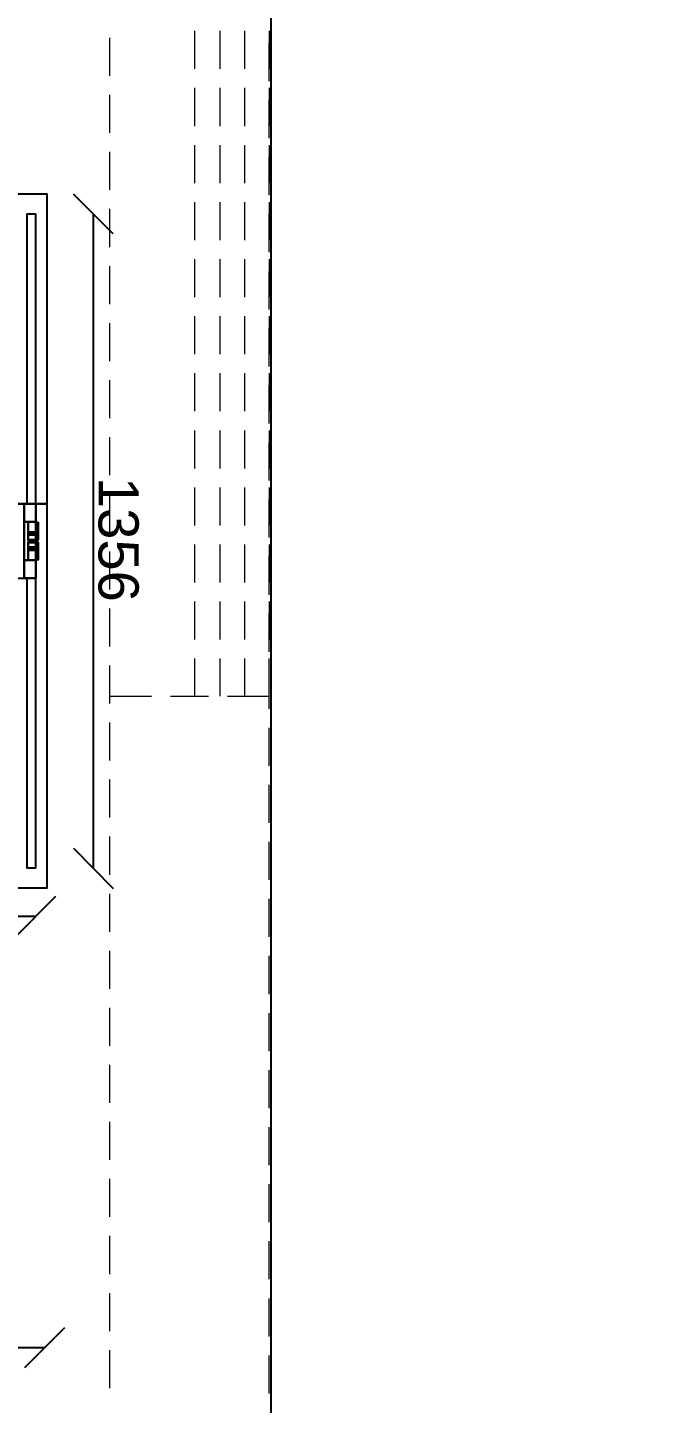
# Model space of a CAD drawing. Header units: millimetres. Extents: x -5841 to 140562, y 1006 to 102310.
# Drawn here: x 101168 to 102425, y 15321 to 18077 of the extents above; entities that cross this region are included whole.
import ezdxf

# ---------------------------------------------------------------- set-up
doc = ezdxf.new("R2010")
doc.units = ezdxf.units.MM
doc.header["$LTSCALE"] = 10
for name, color, linetype in [('PDF18_0', 7, 'Continuous'), ('PDF18_1-Dim-01', 7, 'Continuous'), ('PDF18_Text', 7, 'Continuous')]:
    doc.layers.add(name, color=color, linetype=linetype)
for name, color, linetype, true_color in [('PDF18_1-Cab-01', 251, 'Continuous', 0x545454), ('PDF18_1-Cab_2D-01', 251, 'Continuous', 0x545454), ('PDF18_1-Cab_Frame-01', 31, 'Continuous', 0xddc16e), ('PDF18_1-Cab_Outside-01', 31, 'Continuous', 0xddc16e), ('PDF18_KD - WALL - LOADBEARING', 253, 'Continuous', 0xc0ab87)]:
    doc.layers.add(name, color=color, linetype=linetype, true_color=true_color)
doc.styles.add('PDF ArialMT', font='arial.ttf')
picture_1 = doc.add_image_def('image2.png', size_in_pixel=(2281, 605))

msp = doc.modelspace()

# ---------------------------------------------------------------- linework, layer by layer
at = {"layer": 'PDF18_0', "color": 252, "lineweight": 0, "true_color": 0x939598}
for points in [[(101333.4, 17980.4), (101333.4, 18056.6)], [(101502.7, 18070.4), (101502.7, 17994.2)], [(101553.5, 18070.4), (101553.5, 17994.2)], [(101603.3, 18070.4), (101603.3, 17994.2)], [(101653, 18070.4), (101653, 17994.2)], [(101653, 17969.8), (101653, 18046)], [(101502.7, 17956.1), (101502.7, 17879.9)], [(101553.5, 17956.1), (101553.5, 17879.9)], [(101603.3, 17956.1), (101603.3, 17879.9)], [(101653, 17956.1), (101653, 17879.9)], [(101333.4, 17866.1), (101333.4, 17942.3)], [(101653, 17855.5), (101653, 17931.7)], [(101502.7, 17841.8), (101502.7, 17765.6)], [(101553.5, 17841.8), (101553.5, 17765.6)], [(101603.3, 17841.8), (101603.3, 17765.6)], [(101653, 17841.8), (101653, 17765.6)], [(101333.4, 17751.8), (101333.4, 17828)], [(101653, 17741.2), (101653, 17817.4)], [(101502.7, 17727.5), (101502.7, 17651.3)], [(101553.5, 17727.5), (101553.5, 17651.3)], [(101603.3, 17727.5), (101603.3, 17651.3)], [(101653, 17727.5), (101653, 17651.3)], [(101333.4, 17637.5), (101333.4, 17713.7)], [(101653, 17626.9), (101653, 17703.1)], [(101502.7, 17613.2), (101502.7, 17537)], [(101553.5, 17613.2), (101553.5, 17537)], [(101603.3, 17613.2), (101603.3, 17537)], [(101653, 17613.2), (101653, 17537)], [(101333.4, 17523.2), (101333.4, 17599.4)], [(101653, 17512.6), (101653, 17588.8)], [(101333.4, 17408.9), (101333.4, 17485.1)], [(101502.7, 17498.9), (101502.7, 17422.7)], [(101553.5, 17498.9), (101553.5, 17422.7)], [(101603.3, 17498.9), (101603.3, 17422.7)], [(101653, 17498.9), (101653, 17422.7)], [(101653, 17398.3), (101653, 17474.5)], [(101333.4, 17294.6), (101333.4, 17370.8)], [(101502.7, 17384.6), (101502.7, 17308.4)], [(101553.5, 17384.6), (101553.5, 17308.4)], [(101603.3, 17384.6), (101603.3, 17308.4)], [(101653, 17384.6), (101653, 17308.4)], [(101653, 17284), (101653, 17360.2)], [(101333.4, 17180.3), (101333.4, 17256.5)], [(101502.7, 17270.3), (101502.7, 17194.1)], [(101553.5, 17270.3), (101553.5, 17194.1)], [(101603.3, 17270.3), (101603.3, 17194.1)], [(101653, 17270.3), (101653, 17194.1)], [(101653, 17169.7), (101653, 17245.9)], [(101502.7, 17156), (101502.7, 17079.8)], [(101553.5, 17156), (101553.5, 17079.8)], [(101603.3, 17156), (101603.3, 17079.8)], [(101653, 17156), (101653, 17079.8)], [(101333.4, 17066), (101333.4, 17142.2)], [(101653, 17055.4), (101653, 17131.6)], [(101502.7, 17041.7), (101502.7, 16965.5)], [(101553.5, 17041.7), (101553.5, 16965.5)], [(101603.3, 17041.7), (101603.3, 16965.5)], [(101653, 17041.7), (101653, 16965.5)], [(101333.4, 16951.7), (101333.4, 17027.9)], [(101653, 16941.1), (101653, 17017.3)], [(101502.7, 16927.4), (101502.7, 16851.2)], [(101553.5, 16927.4), (101553.5, 16851.2)], [(101603.3, 16927.4), (101603.3, 16851.2)], [(101653, 16927.4), (101653, 16851.2)], [(101333.4, 16837.4), (101333.4, 16913.6)], [(101653, 16826.8), (101653, 16903)], [(101333.4, 16723.1), (101333.4, 16799.3)], [(101502.7, 16813.1), (101502.7, 16737.9)], [(101553.5, 16813.1), (101553.5, 16737.9)], [(101569.4, 16737.9), (101653, 16737.9), (101653, 16813.1)], [(101603.3, 16813.1), (101603.3, 16737.9)], [(101653, 16712.5), (101653, 16788.7)], [(101333.4, 16737.9), (101417, 16737.9)], [(101455.1, 16737.9), (101531.3, 16737.9)], [(101333.4, 16608.8), (101333.4, 16685)], [(101653, 16598.3), (101653, 16674.5)], [(101333.4, 16494.5), (101333.4, 16570.7)], [(101653, 16484), (101653, 16560.2)], [(101333.4, 16380.2), (101333.4, 16456.4)], [(101653, 16369.7), (101653, 16445.9)], [(101333.4, 16265.9), (101333.4, 16342.1)], [(101653, 16255.4), (101653, 16331.6)], [(101333.4, 16151.6), (101333.4, 16227.8)], [(101653, 16141.1), (101653, 16217.3)], [(101333.4, 16037.3), (101333.4, 16113.5)], [(101653, 16026.8), (101653, 16103)], [(101333.4, 15923.1), (101333.4, 15999.3)], [(101653, 15912.5), (101653, 15988.7)], [(101333.4, 15808.8), (101333.4, 15885)], [(101653, 15798.2), (101653, 15874.4)], [(101333.4, 15694.5), (101333.4, 15770.7)], [(101653, 15683.9), (101653, 15760.1)], [(101333.4, 15580.2), (101333.4, 15656.4)], [(101653, 15569.6), (101653, 15645.8)], [(101333.4, 15465.9), (101333.4, 15542.1)], [(101653, 15455.3), (101653, 15531.5)], [(101333.4, 15351.6), (101333.4, 15427.8)], [(101653, 15341), (101653, 15417.2)]]:
    msp.add_lwpolyline(points, dxfattribs=at)
at = {"layer": 'PDF18_0', "lineweight": 25}
for points in [[(101207.4, 17123.2), (101207.4, 17743.3), (100547.1, 17743.3), (100547.1, 17123.2)], [(99567.1, 17123.2), (99567.1, 16353.8), (101207.4, 16353.8), (101207.4, 17123.2)]]:
    msp.add_lwpolyline(points, close=True, dxfattribs=at)
at = {"layer": 'PDF18_1-Cab-01', "lineweight": 25}
for points in [[(101185.2, 17703.1), (101167.2, 17703.1), (101167.2, 17123.2), (101185.2, 17123.2)], [(101185.2, 16974), (101185.2, 17123.2), (100605.3, 17123.2), (100605.3, 16974)], [(101167.2, 16394), (101185.2, 16394), (101185.2, 16974), (101167.2, 16974)]]:
    msp.add_lwpolyline(points, close=True, dxfattribs=at)
at = {"layer": 'PDF18_1-Cab_2D-01', "lineweight": 25}
for points in [[(101185.2, 17123.2), (101185.2, 17703.1), (101167.2, 17703.1), (101167.2, 17123.2)], [(100605.3, 16974), (101185.2, 16974), (101185.2, 17123.2), (100605.3, 17123.2)], [(101167.2, 16974), (101167.2, 16394), (101185.2, 16394), (101185.2, 16974)]]:
    msp.add_lwpolyline(points, close=True, dxfattribs=at)
at = {"layer": 'PDF18_1-Cab_Frame-01', "lineweight": 25}
for points in [[(101185.2, 17123.2), (101161.9, 17123.2), (101185.2, 17123.2), (101161.9, 17123.2), (101161.9, 17087.2), (101185.2, 17087.2), (101161.9, 17087.2), (101185.2, 17087.2), (101161.9, 17087.2), (101161.9, 17009.9), (101185.2, 17009.9), (101161.9, 17009.9), (101185.2, 17009.9), (101161.9, 17009.9), (101161.9, 16974), (101185.2, 16974)], [(101185.2, 17123.2), (101161.9, 17123.2), (101185.2, 17123.2)], [(101185.2, 17087.2), (101185.2, 17123.2), (101185.2, 17087.2)], [(101185.2, 17087.2), (101185.2, 17123.2), (101185.2, 17087.2)], [(101185.2, 17087.2), (101161.9, 17087.2), (101185.2, 17087.2)], [(101185.2, 17087.2), (101161.9, 17087.2), (101185.2, 17087.2)], [(101185.2, 17087.2), (101161.9, 17087.2), (101185.2, 17087.2)], [(101185.2, 17009.9), (101185.2, 17087.2), (101185.2, 17009.9)], [(101185.2, 17009.9), (101161.9, 17009.9), (101185.2, 17009.9)], [(101185.2, 16974), (101185.2, 17009.9), (101185.2, 16974)], [(101185.2, 16974), (101185.2, 17009.9), (101185.2, 16974)]]:
    msp.add_lwpolyline(points, dxfattribs=at)
for points in [[(101185.2, 17087.2), (101161.9, 17087.2), (101161.9, 17123.2), (101185.2, 17123.2)], [(101185.2, 17087.2), (101161.9, 17087.2), (101161.9, 17123.2), (101185.2, 17123.2), (101185.2, 17087.2), (101185.2, 17123.2), (101161.9, 17123.2), (101161.9, 17087.2), (101185.2, 17087.2), (101161.9, 17087.2)], [(101185.2, 17009.9), (101161.9, 17009.9), (101161.9, 17087.2), (101185.2, 17087.2)], [(101185.2, 17009.9), (101185.2, 17087.2), (101185.2, 17009.9), (101161.9, 17009.9), (101161.9, 17087.2), (101185.2, 17087.2)], [(101185.2, 17009.9), (101161.9, 17009.9), (101161.9, 17087.2), (101185.2, 17087.2), (101161.9, 17087.2), (101185.2, 17087.2), (101161.9, 17087.2), (101185.2, 17087.2), (101161.9, 17087.2), (101161.9, 17009.9)], [(101185.2, 17009.9), (101185.2, 17087.2), (101185.2, 17009.9), (101161.9, 17009.9), (101161.9, 17087.2), (101185.2, 17087.2)], [(101185.2, 17009.9), (101185.2, 17087.2), (101185.2, 17009.9), (101161.9, 17009.9), (101161.9, 17087.2), (101185.2, 17087.2), (101185.2, 17009.9), (101185.2, 17087.2), (101161.9, 17087.2), (101161.9, 17009.9), (101185.2, 17009.9), (101161.9, 17009.9)], [(101185.2, 17009.9), (101185.2, 17087.2), (101185.2, 17009.9), (101161.9, 17009.9), (101161.9, 17087.2), (101185.2, 17087.2), (101185.2, 17009.9), (101185.2, 17087.2), (101161.9, 17087.2), (101161.9, 17009.9), (101185.2, 17009.9), (101161.9, 17009.9)], [(101185.2, 17009.9), (101185.2, 17087.2), (101185.2, 17009.9), (101161.9, 17009.9), (101161.9, 17087.2), (101185.2, 17087.2), (101185.2, 17009.9), (101185.2, 17087.2), (101161.9, 17087.2), (101161.9, 17009.9), (101185.2, 17009.9), (101161.9, 17009.9)], [(101185.2, 16974), (101161.9, 16974), (101161.9, 17009.9), (101185.2, 17009.9)], [(101185.2, 16974), (101161.9, 16974), (101161.9, 17009.9), (101185.2, 17009.9), (101185.2, 16974), (101185.2, 17009.9), (101161.9, 17009.9), (101161.9, 16974), (101185.2, 16974), (101161.9, 16974)]]:
    msp.add_lwpolyline(points, close=True, dxfattribs=at)
at = {"layer": 'PDF18_1-Cab_Outside-01', "lineweight": 25}
for points in [[(101169.3, 17066), (101169.3, 17065), (101169.3, 17060.7), (101169.3, 17050.1), (101169.3, 17051.2), (101169.3, 17087.2), (101169.3, 17051.2), (101187.3, 17051.2), (101187.3, 17087.2), (101169.3, 17087.2), (101187.3, 17087.2), (101187.3, 17051.2), (101169.3, 17051.2), (101169.3, 17050.1), (101169.3, 17060.7), (101169.3, 17065)], [(101169.3, 17065), (101189.5, 17065)], [(101188.4, 17087.2), (101188.4, 17051.2)], [(101189.5, 17086.1), (101189.5, 17051.2), (101189.5, 17060.7), (101189.5, 17065), (101189.5, 17066), (101189.5, 17065), (101189.5, 17060.7), (101189.5, 17051.2)], [(101189.5, 17060.7), (101169.3, 17060.7)], [(101169.3, 17050.1), (101187.3, 17050.1), (101169.3, 17050.1), (101187.3, 17050.1), (101187.3, 17051.2), (101188.4, 17051.2), (101189.5, 17051.2), (101188.4, 17051.2), (101187.3, 17051.2), (101187.3, 17050.1)], [(101187.3, 17051.2), (101188.4, 17051.2), (101188.4, 17050.1), (101187.3, 17050.1), (101188.4, 17050.1), (101189.5, 17051.2), (101188.4, 17050.1), (101187.3, 17050.1), (101169.3, 17050.1), (101187.3, 17050.1), (101188.4, 17050.1), (101188.4, 17051.2)], [(101169.3, 17045.9), (101187.3, 17045.9), (101187.3, 17009.9), (101169.3, 17009.9), (101169.3, 17045.9), (101169.3, 17047), (101169.3, 17036.4), (101169.3, 17032.2), (101169.3, 17030), (101169.3, 17032.2), (101169.3, 17036.4), (101169.3, 17047)], [(101169.3, 17047), (101187.3, 17047), (101169.3, 17047), (101187.3, 17047), (101187.3, 17045.9), (101188.4, 17045.9), (101189.5, 17045.9), (101188.4, 17045.9), (101187.3, 17045.9), (101187.3, 17047)], [(101187.3, 17047), (101188.4, 17045.9), (101187.3, 17045.9), (101188.4, 17045.9), (101187.3, 17047), (101188.4, 17047), (101189.5, 17045.9), (101188.4, 17047), (101187.3, 17047), (101169.3, 17047)], [(101169.3, 17045.9), (101169.3, 17009.9), (101187.3, 17009.9), (101187.3, 17045.9)], [(101189.5, 17036.4), (101169.3, 17036.4)], [(101188.4, 17009.9), (101188.4, 17045.9)], [(101189.5, 17036.4), (101189.5, 17032.2), (101189.5, 17030), (101189.5, 17032.2), (101189.5, 17036.4), (101189.5, 17045.9), (101189.5, 17011), (101189.5, 17045.9)], [(101169.3, 17032.2), (101189.5, 17032.2)]]:
    msp.add_lwpolyline(points, close=True, dxfattribs=at)
for points in [[(101169.3, 17087.2), (101169.3, 17087.2)], [(101169.3, 17087.2), (101169.3, 17087.2)], [(101189.5, 17066), (101169.3, 17066), (101189.5, 17066)], [(101169.3, 17066), (101169.3, 17066)], [(101169.3, 17066), (101169.3, 17066)], [(101187.3, 17087.2), (101187.3, 17087.2)], [(101187.3, 17087.2), (101187.3, 17087.2)], [(101187.3, 17087.2), (101187.3, 17087.2)], [(101188.4, 17087.2), (101188.4, 17087.2)], [(101189.5, 17086.1), (101189.5, 17086.1)], [(101189.5, 17086.1), (101189.5, 17086.1)], [(101189.5, 17066), (101189.5, 17066)], [(101189.5, 17066), (101189.5, 17066)], [(101169.3, 17060.7), (101169.3, 17060.7)], [(101169.3, 17060.7), (101169.3, 17060.7)], [(101169.3, 17051.2), (101169.3, 17051.2)], [(101169.3, 17051.2), (101169.3, 17051.2)], [(101169.3, 17050.1), (101169.3, 17050.1)], [(101169.3, 17050.1), (101169.3, 17050.1)], [(101169.3, 17050.1), (101169.3, 17050.1)], [(101169.3, 17050.1), (101169.3, 17050.1)], [(101169.3, 17047), (101169.3, 17047)], [(101169.3, 17047), (101169.3, 17047)], [(101169.3, 17047), (101169.3, 17047)], [(101169.3, 17047), (101169.3, 17047)], [(101169.3, 17045.9), (101169.3, 17045.9)], [(101169.3, 17045.9), (101169.3, 17045.9)], [(101169.3, 17036.4), (101169.3, 17036.4)], [(101169.3, 17036.4), (101169.3, 17036.4)], [(101187.3, 17051.2), (101187.3, 17051.2)], [(101187.3, 17051.2), (101187.3, 17051.2)], [(101187.3, 17050.1), (101187.3, 17050.1)], [(101187.3, 17050.1), (101187.3, 17050.1)], [(101187.3, 17050.1), (101187.3, 17050.1)], [(101187.3, 17047), (101187.3, 17047)], [(101187.3, 17047), (101187.3, 17047)], [(101187.3, 17045.9), (101187.3, 17045.9)], [(101187.3, 17045.9), (101187.3, 17045.9)], [(101188.4, 17050.1), (101188.4, 17050.1)], [(101188.4, 17050.1), (101188.4, 17050.1)], [(101188.4, 17047), (101188.4, 17047)], [(101188.4, 17047), (101188.4, 17047)], [(101189.5, 17060.7), (101189.5, 17060.7)], [(101189.5, 17060.7), (101189.5, 17060.7)], [(101189.5, 17051.2), (101189.5, 17051.2)], [(101189.5, 17051.2), (101189.5, 17051.2)], [(101189.5, 17051.2), (101189.5, 17051.2)], [(101189.5, 17045.9), (101189.5, 17045.9)], [(101189.5, 17045.9), (101189.5, 17045.9)], [(101189.5, 17036.4), (101189.5, 17036.4)], [(101189.5, 17036.4), (101189.5, 17036.4)], [(101189.5, 17030), (101169.3, 17030), (101189.5, 17030)], [(101169.3, 17030), (101169.3, 17030)], [(101169.3, 17030), (101169.3, 17030)], [(101169.3, 17009.9), (101169.3, 17009.9)], [(101169.3, 17009.9), (101169.3, 17009.9)], [(101187.3, 17009.9), (101187.3, 17009.9)], [(101187.3, 17009.9), (101187.3, 17009.9)], [(101187.3, 17009.9), (101187.3, 17009.9)], [(101188.4, 17009.9), (101188.4, 17009.9)], [(101189.5, 17030), (101189.5, 17030)], [(101189.5, 17030), (101189.5, 17030)], [(101189.5, 17011), (101189.5, 17011)], [(101189.5, 17011), (101189.5, 17011)]]:
    msp.add_lwpolyline(points, dxfattribs=at)
for points in [[(101186.5, 17087.4, 0.414215), (101185, 17089, -0.414215)], [(101186.8, 17050.1, 0.414062), (101188.4, 17051.7, -0.414062)], [(101188.4, 17046.4, 0.414063), (101186.8, 17048, -0.414063)], [(101185, 17010.6, 0.414215), (101186.5, 17012.2, -0.414215)]]:
    msp.add_lwpolyline(points, format="xyb", close=True, dxfattribs=at)
for centre, start, end in [((101186.8, 17051.7), 270.0148, 359.9852), ((101186.8, 17051.7), 270.0148, 359.9852), ((101186.8, 17046.4), 0.0148, 89.9852), ((101186.8, 17046.4), 0.0148, 89.9852)]:
    msp.add_arc(centre, 1.59, start, end, dxfattribs=at)
at = {"layer": 'PDF18_1-Dim-01', "lineweight": 25}
for points in [[(101339.7, 17664), (101260.4, 17743.3)], [(101300.6, 16392.9), (101300.6, 17703.1)], [(101260.4, 16433.2), (101339.7, 16352.7)], [(101145, 16256.4), (101225.4, 16336.9)], [(101185.2, 16296.6), (98649.5, 16296.6)], [(101163, 15392.8), (101243.4, 15473.3)], [(97785.9, 15433.1), (101203.2, 15433.1)]]:
    msp.add_lwpolyline(points, dxfattribs=at)

# ---------------------------------------------------------------- texts
at = {"layer": 'PDF18_Text', "insert": (101350.3, 17176.8), "char_height": 80.47, "attachment_point": 4, "rotation": 270, "style": 'PDF ArialMT'}
msp.add_mtext('1356', dxfattribs=at)

# ---------------------------------------------------------------- pictures from other files: only their frames are drawn
at = {"layer": 'PDF18_KD - WALL - LOADBEARING', "color": 40, "true_color": 0xf8d731}
image = msp.add_image(picture_1, insert=(103577.4, 14518.2), size_in_units=(7242.3, 1920.9), rotation=90, dxfattribs=at)
image.dxf.flags = 15

doc.saveas('drawing.dxf')
